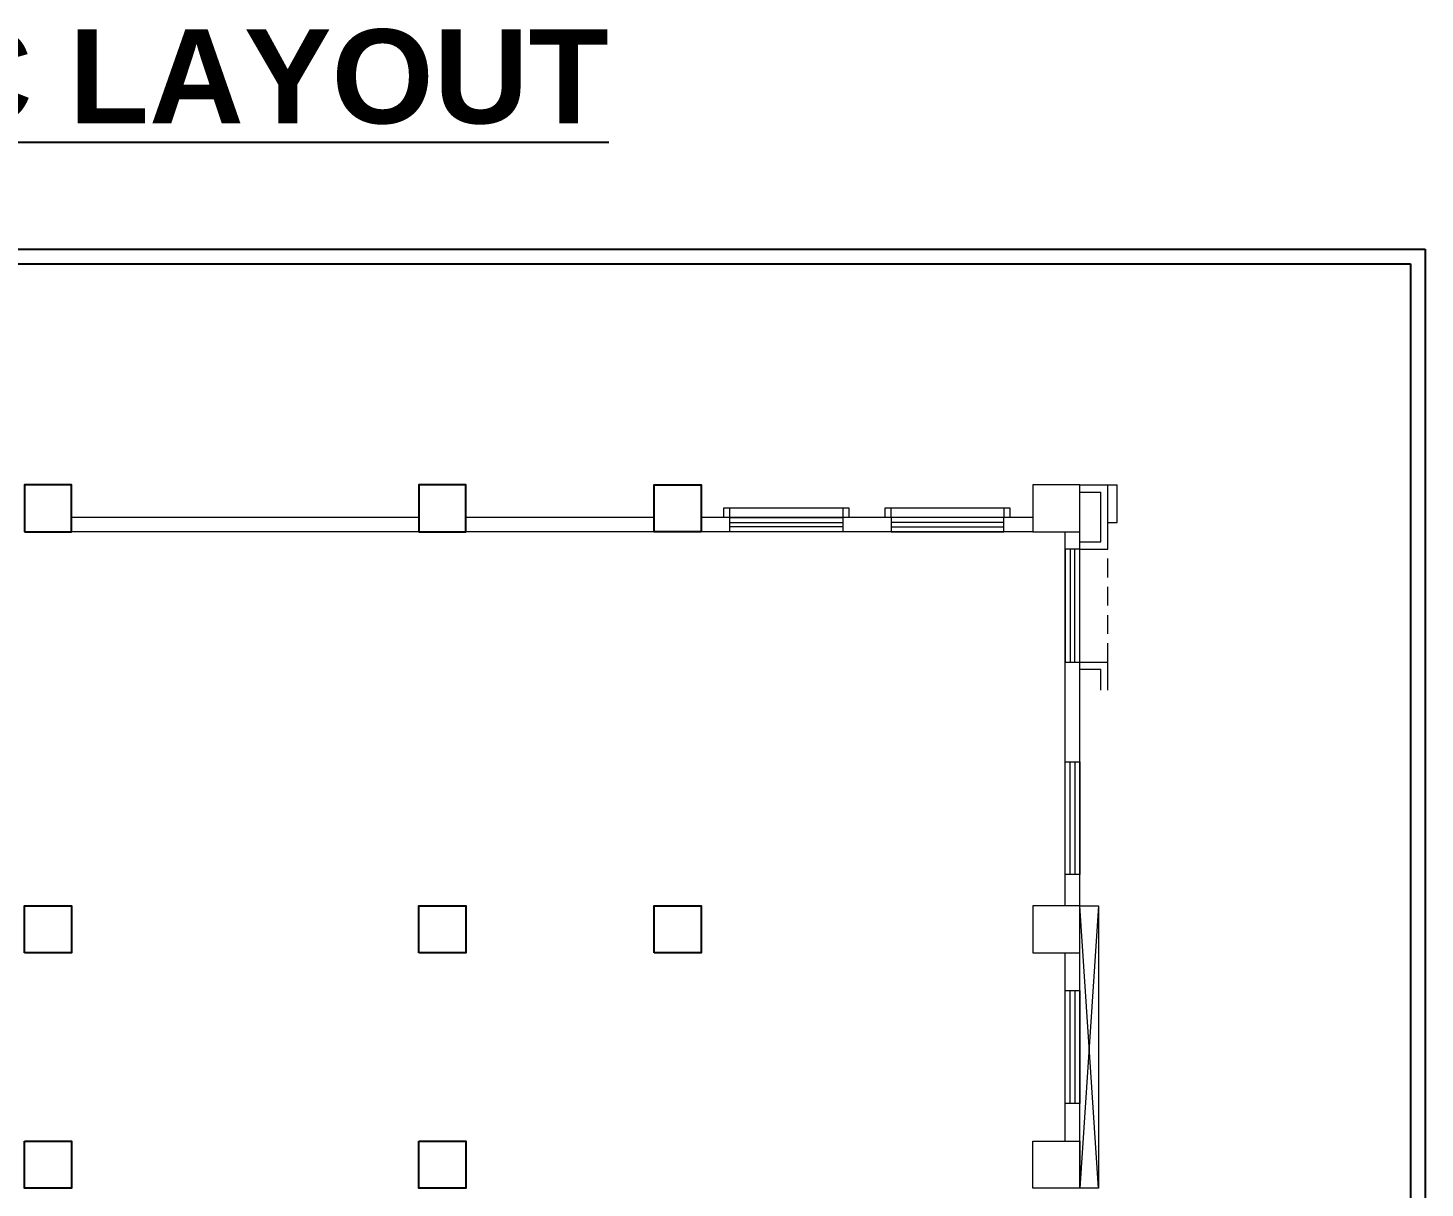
# Model space of a CAD drawing. Extents: x 3505867 to 3988380, y -625948 to -590408.
# Drawn here: x 3916760 to 3939047, y -608912 to -590408 of the extents above; entities that cross this region are included whole.
import ezdxf

# ---------------------------------------------------------------- set-up
doc = ezdxf.new("R2010")
doc.units = 0
doc.header["$LTSCALE"] = 6
doc.header["$MEASUREMENT"] = 0
doc.linetypes.add('HIDDEN', pattern=[0.375, 0.25, -0.125])
doc.layers.get('0').update_dxf_attribs({"linetype": 'CONTINUOUS'})
doc.layers.add('COL', color=5, linetype='CONTINUOUS')
doc.layers.add('TITLE', color=7, linetype='CONTINUOUS')
doc.layers.add('D.F', color=251, linetype='CONTINUOUS', lineweight=5)
doc.layers.add('WALL', color=10, linetype='CONTINUOUS', lineweight=35)
doc.styles.add('ARIAL', font='')
doc.styles.get('ARIAL').set_extended_font_data('Arial')

msp = doc.modelspace()

# ---------------------------------------------------------------- linework, layer by layer
for points in [[(3939046.692812908, -593936.5793611218), (3939046.692812908, -625948), (3893965.487629289, -625948), (3893965.487629289, -593936.5793611218)], [(3938814.860392288, -594168.4117817387), (3938814.860392288, -625716.1675793823), (3894197.320049906, -625716.1675793823), (3894197.320049906, -594168.4117817387)]]:
    msp.add_lwpolyline(points, close=True)
at = {"layer": 'COL'}
for points, elevation in [([(3916702.463096388, -598446.7928415559), (3917452.463096388, -598446.7928415559), (3917452.463096388, -597696.7928415559), (3916702.463096388, -597696.7928415559)], 1.178705133497715e-09), ([(3922997.463096388, -598446.7928415559), (3923747.463096388, -598446.7928415559), (3923747.463096388, -597696.7928415559), (3922997.463096388, -597696.7928415559)], 1.178705133497715e-09), ([(3927497.463096388, -598446.7928415559), (3926747.463096388, -598446.7928415559), (3926747.463096388, -597696.7928415559), (3927497.463096388, -597696.7928415559)], 1.178705133497715e-09), ([(3916702.463096388, -605161.7928415559), (3916702.463096388, -604411.7928415559), (3917452.463096388, -604411.7928415559), (3917452.463096388, -605161.7928415559)], 1.178705133497715e-09), ([(3922997.463096388, -605161.7928415559), (3922997.463096388, -604411.7928415559), (3923747.463096388, -604411.7928415559), (3923747.463096388, -605161.7928415559)], 1.076841726899147e-09), ([(3926747.463096388, -605161.7928415559), (3926747.463096388, -604411.7928415559), (3927497.463096388, -604411.7928415559), (3927497.463096388, -605161.7928415559)], 1.178705133497715e-09), ([(3916702.463096388, -608161.7929021152), (3917452.463096388, -608161.7929021152), (3917452.463096388, -608911.7929021152), (3916702.463096388, -608911.7929021152)], 1.178705133497715e-09), ([(3922997.463105103, -608161.8053739009), (3923747.463105103, -608161.8053739009), (3923747.463105103, -608911.8053739009), (3922997.463105103, -608911.8053739009)], 1.260195858776569e-08)]:
    msp.add_lwpolyline(points, close=True, dxfattribs=dict(at, elevation=elevation))
at = {"layer": 'D.F', "linetype": 'ByBlock'}
for p, q in [((3933537.463096388, -597696.7928415559, 1.120497472584248e-09), (3934137.463096389, -597696.7928415559, 1.120497472584248e-09)), ((3933987.463096389, -598721.4182358206, -188437.621424098), (3933987.463096389, -597696.7928415559, -101230.7692307681)), ((3934137.463096389, -598296.7928415554, -152397.2194376872), (3934137.463096389, -597696.7928415559, -101230.7692307681)), ((3933537.463096388, -597811.7928415559, 1.120497472584248e-09), (3933872.463096389, -597811.7928415559, 1.120497472584248e-09)), ((3933872.463096389, -598606.4182358206, -188437.621424098), (3933872.463096389, -597811.7928415559, -101230.7692307681)), ((3933987.463096389, -598296.7928415554, 1.120497472584248e-09), (3934137.463096389, -598296.7928415559, 1.120497472584248e-09)), ((3933537.463096388, -598606.4182358206, -87206.85219332878), (3933872.463096389, -598606.4182358206, -169035.057321549)), ((3933537.463096388, -598721.4182358206, -87206.85219332878), (3933987.463096389, -598721.4182358206, -188437.621424098)), ((3933537.463096388, -600521.7928415559, 4.089875991106965), (3933987.463096389, -600521.7928415559, -101226.6793547781)), ((3933987.463096389, -600971.7928415559, -101228.4837118325), (3933987.463096389, -600521.7928415559, -101226.6793547781)), ((3933537.463096388, -600636.7928415559, 4.089875991106965), (3933872.463096389, -600636.7928415559, -81824.1152522291)), ((3933872.463096389, -600971.7928415559, -101228.4136692802), (3933872.463096389, -600636.7928415559, -101226.6793547781))]:
    msp.add_line(p, q, dxfattribs=at)
at = {"layer": 'D.F', "color": 8, "linetype": 'ByBlock'}
for p, q in [((3929757.463096388, -598066.7928415559, 1.135049387812614e-09), (3927957.463096388, -598066.7928415559, 1.135049387812614e-09)), ((3932327.463096388, -598066.7928415559, -101230.769230768), (3930527.463096388, -598066.7928415559, -101230.769230768))]:
    msp.add_line(p, q, dxfattribs=at)
at = {"layer": 'D.F', "color": 7, "lineweight": 0}
for p, q in [((3932787.463096388, -598216.7928415559, 1.105945557355881e-09), (3927497.463096388, -598216.7928415559, 1.105945557355881e-09)), ((3932787.463096388, -598446.7928415559, 1.105945557355881e-09), (3927497.463096388, -598446.7928415559, 1.105945557355881e-09)), ((3933307.463096388, -604411.9649337697, 1.105945557355881e-09), (3933307.463096388, -598446.7928415559, 1.105945557355881e-09)), ((3933537.463096388, -604411.9649337697, 1.105945557355881e-09), (3933537.463096388, -598446.7928415559, 1.105945557355881e-09)), ((3933307.463096388, -608161.7928415559, 1.105945557355881e-09), (3933307.463096388, -605161.7928415559, 1.105945557355881e-09)), ((3933537.463096388, -608161.7928415559, 1.105945557355881e-09), (3933537.463096388, -605161.7928415559, 1.105945557355881e-09))]:
    msp.add_line(p, q, dxfattribs=at)
at = {"layer": 'D.F', "linetype": 'HIDDEN', "ltscale": 200}
msp.add_line((3933987.463096389, -600971.7928415559, -101230.7692307681), (3933987.463096389, -598721.4182358201, -101230.7692307681), dxfattribs=at)
at = {"layer": 'D.F', "elevation": 1.178705133497715e-09}
for points in [[(3932787.463096388, -598446.7928415559), (3933537.463096388, -598446.7928415559), (3933537.463096388, -597696.7928415559), (3932787.463096388, -597696.7928415559)], [(3932787.463096388, -605161.9649337697), (3933537.463096388, -605161.9649337697), (3933537.463096388, -604411.9649337697), (3932787.463096388, -604411.9649337697)], [(3932787.463096388, -608161.9649337697), (3933537.463096388, -608161.9649337697), (3933537.463096388, -608911.9649337697), (3932787.463096388, -608911.9649337697)]]:
    msp.add_lwpolyline(points, close=True, dxfattribs=at)
at = {"layer": 'D.F', "linetype": 'ByBlock'}
for points, elevation in [([(3927957.463096388, -598216.7928415559), (3927957.463096388, -598066.7928415559), (3927857.463096388, -598066.7928415559), (3927857.463096388, -598216.7928415559)], 1.178705133497715e-09), ([(3929857.463096388, -598216.7928415559), (3929857.463096388, -598066.7928415559), (3929757.463096388, -598066.7928415559), (3929757.463096388, -598216.7928415559)], 1.178705133497715e-09), ([(3930527.463096388, -598216.7928415559), (3930527.463096388, -598066.7928415559), (3930427.463096388, -598066.7928415559), (3930427.463096388, -598216.7928415559)], -101230.769230768), ([(3932427.463096388, -598216.7928415559), (3932427.463096388, -598066.7928415559), (3932327.463096388, -598066.7928415559), (3932327.463096388, -598216.7928415559)], -101230.769230768), ([(3933837.463096388, -604411.9649337697), (3933537.463096389, -608911.9649337673)], 27934.78839499703), ([(3933837.463096389, -608911.9649337673), (3933537.463081554, -604411.9649337697)], 27934.78839499703)]:
    msp.add_lwpolyline(points, dxfattribs=dict(at, elevation=elevation))
at = {"layer": 'D.F', "linetype": 'Continuous'}
for points, elevation in [([(3929757.463096388, -598216.7928415559), (3929757.463096388, -598446.7928415559), (3927957.463096388, -598446.7928415559), (3927957.463096388, -598216.7928415559)], 1.178705133497715e-09), ([(3929757.463096388, -598296.7928415559), (3929757.463096388, -598366.7928415559), (3927957.463096388, -598366.7928415559), (3927957.463096388, -598296.7928415559)], 1.178705133497715e-09), ([(3930527.463096388, -598216.7928415559), (3930527.463096388, -598446.7928415559), (3932327.463096388, -598446.7928415559), (3932327.463096388, -598216.7928415559)], 1.178705133497715e-09), ([(3930527.463096388, -598296.7928415559), (3930527.463096388, -598366.7928415559), (3932327.463096388, -598366.7928415559), (3932327.463096388, -598296.7928415559)], 1.178705133497715e-09), ([(3933537.463096388, -598721.7928415559), (3933307.463096388, -598721.7928415559), (3933307.463096388, -600521.7928415559), (3933537.463096388, -600521.7928415559)], 4.089875964913517), ([(3933457.463096388, -598721.7928415559), (3933387.463096388, -598721.7928415559), (3933387.463096388, -600521.7928415559), (3933457.463096388, -600521.7928415559)], 4.089875964913517), ([(3933537.463096388, -603911.9649337697), (3933307.463096388, -603911.9649337697), (3933307.463096388, -602111.9649337697), (3933537.463096388, -602111.9649337697)], 1.178705133497715e-09), ([(3933457.463096388, -603911.9649337697), (3933387.463096388, -603911.9649337697), (3933387.463096388, -602111.9649337697), (3933457.463096388, -602111.9649337697)], 1.178705133497715e-09), ([(3933537.463096388, -607561.7928415559), (3933307.463096388, -607561.7928415559), (3933307.463096388, -605761.7928415559), (3933537.463096388, -605761.7928415559)], 1.178705133497715e-09), ([(3933457.463096388, -607561.7928415559), (3933387.463096388, -607561.7928415559), (3933387.463096388, -605761.7928415559), (3933457.463096388, -605761.7928415559)], 1.178705133497715e-09)]:
    msp.add_lwpolyline(points, close=True, dxfattribs=dict(at, elevation=elevation))
at = {"layer": 'D.F', "color": 6, "linetype": 'ByBlock', "elevation": 27934.78839499703}
msp.add_lwpolyline([(3933537.463096389, -608911.9649337673), (3933537.463096388, -604411.9649337697), (3933837.463096388, -604411.9649337697), (3933837.463096389, -608911.9649337673)], close=True, dxfattribs=at)
at = {"layer": 'WALL', "color": 8, "lineweight": 0}
for p, q in [((3922997.463096388, -598216.7928415559, 1.105945557355881e-09), (3917452.463096389, -598216.7928415559, 1.105945557355881e-09)), ((3926747.463096389, -598216.7928415559, 1.105945557355881e-09), (3923747.463096389, -598216.7928415559, 1.105945557355881e-09)), ((3922997.463096388, -598446.7928415559, 1.193257048726082e-09), (3917452.463096389, -598446.7928415559, 1.105945557355881e-09)), ((3921222.618261044, -598446.7928415559, 1.164153218269348e-09), (3920019.618261044, -598446.7928415559, 1.149601303040981e-09)), ((3922997.463096388, -598446.7928415559, 1.193257048726082e-09), (3921337.618261044, -598446.7928415559, 1.164153218269348e-09)), ((3926747.463096389, -598446.7928415559, 1.105945557355881e-09), (3923747.463096389, -598446.7928415559, 1.105945557355881e-09))]:
    msp.add_line(p, q, dxfattribs=at)

# ---------------------------------------------------------------- texts
at = {"layer": 'TITLE', "color": 6, "insert": (3918459.852682028, -590430.3547066848), "char_height": 1500, "width": 36564.73977175262, "attachment_point": 2, "style": 'ARIAL'}
msp.add_mtext('{\\L\\fArial|b1|i0|c0|p34;HVAC LAYOUT}', dxfattribs=at)

doc.saveas('drawing.dxf')
